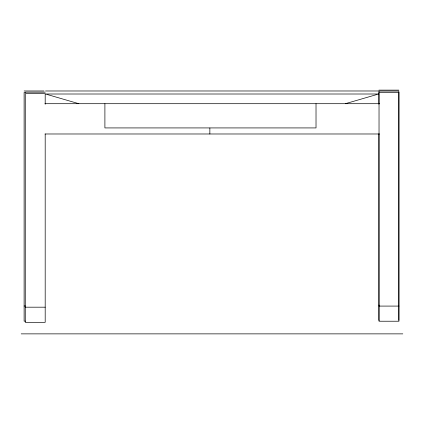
<?xml version="1.0" encoding="UTF-8"?>
<svg xmlns="http://www.w3.org/2000/svg" width="424" height="424" viewBox="0 0 424 424"><rect width="100%" height="100%" fill="white"/><g stroke="black" fill="none" stroke-linecap="round" stroke-linejoin="round"><path stroke-width="0.64" d="M345.353 103.7L378.669 94.006L45.527 94.006L78.843 103.7M378.892 90.132L398.814 90.132M24.115 90.98L44.038 90.98M45.527 90.98L378.669 90.98M379.029 91.054L398.952 91.054M379.231 91.642L378.892 91.642L378.892 104.203M25.27 92.162L45.193 92.162M25.451 92.49L24.115 92.49L24.115 321.148L25.451 321.148M44.933 103.7L379.591 103.7M45.002 133.984L379.533 133.984M378.892 305.158L379.231 305.158M24.115 306.006L25.451 306.006M379.029 306.086L398.952 306.086M25.27 307.188L45.193 307.188M379.231 320.3L378.892 320.3L378.892 133.952M21.2 333.868L402.8 333.868M398.814 91.642L398.814 320.3M316.018 103.7L316.018 127.926L104.898 127.926L104.898 103.7M209.859 128.059L209.859 133.984M45.193 104.251L45.193 93.672L25.27 93.672L25.27 322.33L45.193 322.33L45.193 133.995M398.952 92.57L379.029 92.57L379.029 321.228L398.952 321.228L398.952 92.57"/></g></svg>
